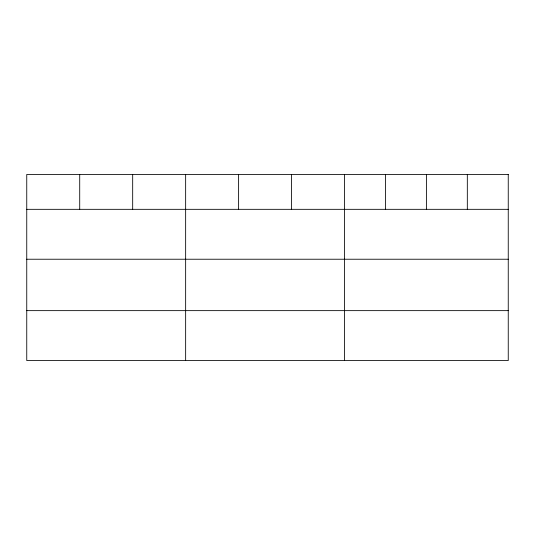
<?xml version="1.0" encoding="UTF-8"?>
<svg xmlns="http://www.w3.org/2000/svg" width="535" height="535" viewBox="0 0 535 535"><rect width="100%" height="100%" fill="white"/><g stroke="black" fill="none" stroke-linecap="round" stroke-linejoin="round"><path stroke-width="0.8" d="M26.75 209.325L508.25 209.325M26.75 259.228L508.25 259.228M26.75 310.641L508.25 310.641M467.322 174.457L467.322 209.325M426.395 174.457L426.395 209.325M385.467 174.457L385.467 209.325M344.54 174.457L344.54 360.543M291.575 174.457L291.575 209.325M238.61 174.457L238.61 209.325M185.645 174.457L185.645 360.543M132.68 174.457L132.68 209.325M79.715 174.457L79.715 209.325M508.25 174.457L26.75 174.457L26.75 360.543L508.25 360.543L508.25 174.457"/></g></svg>
